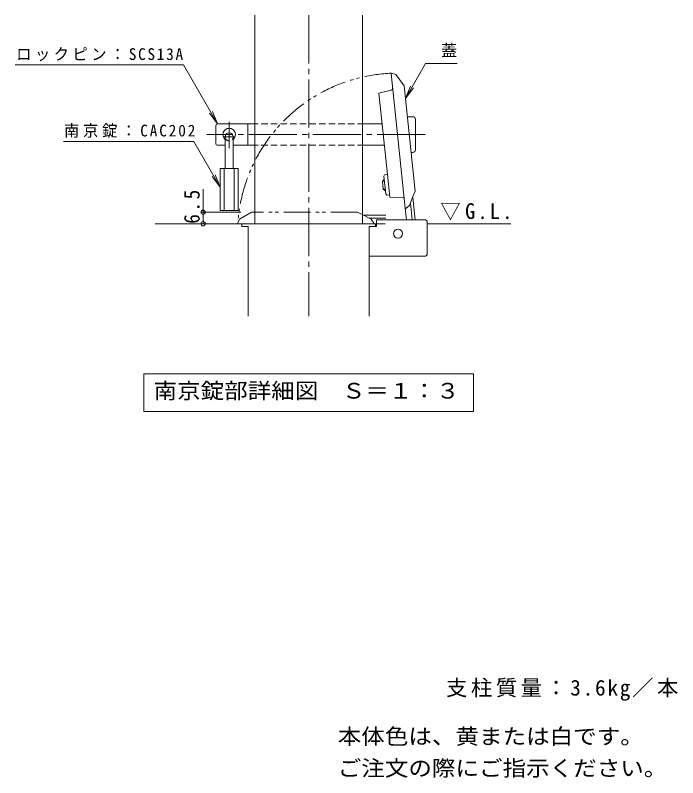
# Model space of a CAD drawing. Units: millimetres on the paper, enlarged 10 times, with parts at other scales. Extents: x -1695 to 1828, y -1371 to 895.
# Drawn here: x 590 to 1828, y -1112 to 313 of the extents above; entities that cross this region are included whole.
import ezdxf
from ezdxf.enums import TextEntityAlignment as Align

# ---------------------------------------------------------------- set-up
doc = ezdxf.new("R2010")
doc.units = ezdxf.units.MM
doc.header["$LTSCALE"] = 10
doc.header["$PDMODE"] = 32
doc.header["$PDSIZE"] = 8
for name, pattern in [('CHAIN1', [8, 5, -1, 1, -1]), ('CHAIN2', [12, 9, -1, 1, -1]), ('DASHED1', [1.8, 1.2, -0.6]), ('DOUBLE_CHAIN1', [8.8, 5, -1, 0.6, -0.6, 0.6, -1])]:
    doc.linetypes.add(name, pattern=pattern)
for name, color, linetype, lineweight in [('C-5', 7, 'Continuous', 9), ('D-0', 4, 'Continuous', 9), ('D-1', 3, 'Continuous', 9), ('D-2', 3, 'Continuous', 9), ('D-3', 4, 'Continuous', 9), ('D-4', 7, 'Continuous', 9), ('D-5', 7, 'Continuous', 9), ('D-6', 2, 'Continuous', 9), ('D-9', 7, 'Continuous', 9), ('D-B', 2, 'Continuous', 9), ('D-E', 4, 'Continuous', 9)]:
    doc.layers.add(name, color=color, linetype=linetype, lineweight=lineweight)
doc.styles.add('ＭＳ ゴシック', font='')
doc.styles.get('ＭＳ ゴシック').set_extended_font_data('MS Gothic')

msp = doc.modelspace()

# ---------------------------------------------------------------- linework, layer by layer
at = {"layer": 'D-0', "color": 7, "linetype": 'CHAIN2'}
for p, q in [((1138.35, 313.16), (1138.35, -249.1)), ((1356.35, 90.14), (947.97, 90.14))]:
    msp.add_line(p, q, dxfattribs=at)
at = {"layer": 'D-0'}
for p, q in [((1318.78, -47.21), (1292.36, 204.12)), ((1293.2, 204.83), (1301.15, 202.67)), ((1301.15, 202.67), (1316.52, 181.51)), ((1292.69, 173.09), (1269.38, 167.65)), ((1337.23, -15.51), (1316.52, 181.51)), ((1313.76, -27.41), (1289.83, -26.94)), ((1337.23, -15.51), (1333.28, -25.78))]:
    msp.add_line(p, q, dxfattribs=at)
at = {"layer": 'D-0', "linetype": 'DOUBLE_CHAIN1'}
for p, q in [((1009.02, -67.93), (1031.67, -54.86)), ((1229.77, -54.86), (1031.67, -54.86)), ((1229.77, -54.86), (1239.57, -59.86)), ((1006.04, -75.62), (1009.02, -67.93)), ((1259.37, -76.52), (1006.66, -76.52))]:
    msp.add_line(p, q, dxfattribs=at)
at = {"layer": 'D-0'}
msp.add_lwpolyline([(1269.38, 167.65), (1285.35, 15.68), (1285.37, 15.49)], dxfattribs=at)
at = {"layer": 'D-0', "linetype": 'DOUBLE_CHAIN1'}
for centre, radius, start, end in [((1305.35, -94.86), 299.93, 92.39874, 176.32186), ((1006.66, -75.86), 0.667, 158.79398, 270), ((1259.37, -75.86), 0.667, 270, 21.20602)]:
    msp.add_arc(centre, radius, start, end, dxfattribs=at)
at = {"layer": 'D-0'}
for centre, radius, start, end in [((1293.03, 204.19), 0.667, 74.79398, 186), ((1291.93, 176.34), 3.33, 283.12502, 6), ((1313.7, -30.74), 3.33, 6, 88.87498), ((1319.44, -47.14), 0.667, 186, 297.20602)]:
    msp.add_arc(centre, radius, start, end, dxfattribs=at)
at = {"layer": 'D-1', "color": 4}
for p, q in [((1285.37, 15.49), (1289.83, -26.94)), ((1333.28, -25.78), (1326.91, -42.37)), ((1326.91, -42.37), (1319.75, -47.73))]:
    msp.add_line(p, q, dxfattribs=at)
at = {"layer": 'D-1', "color": 4, "linetype": 'DOUBLE_CHAIN1'}
for p, q in [((1239.57, -59.86), (1255.41, -67.93)), ((1255.41, -67.93), (1259.99, -75.62))]:
    msp.add_line(p, q, dxfattribs=at)
at = {"layer": 'D-1'}
for p, q in [((1265.02, -81.52), (1265.02, -68.86)), ((1355.02, -68.86), (1265.02, -68.86)), ((1251.68, -81.52), (1265.02, -81.52)), ((1360.02, -132.19), (1360.02, -73.86)), ((1355.02, -137.19), (1251.68, -137.19))]:
    msp.add_line(p, q, dxfattribs=at)
at = {"layer": 'D-1', "color": 2}
for p, q in [((1013.35, -76.52), (1263.35, -76.52)), ((1025.02, -81.52), (1025.02, -249.1)), ((1251.68, -81.52), (1263.35, -81.52)), ((1251.68, -81.52), (1251.68, -249.1)), ((1263.35, -76.52), (1263.35, -81.52))]:
    msp.add_line(p, q, dxfattribs=at)
msp.add_lwpolyline([(1013.35, -76.52), (1013.35, -81.52), (1025.02, -81.52)], dxfattribs=at)
at = {"layer": 'D-1'}
for centre, start, end in [((1355.02, -73.86), 0, 90), ((1355.02, -132.19), 270, 0)]:
    msp.add_arc(centre, 5, start, end, dxfattribs=at)
at = {"layer": 'D-2'}
for p, q in [((1037.52, -76.52), (1037.52, 313.16)), ((1239.18, -76.52), (1239.18, 313.16))]:
    msp.add_line(p, q, dxfattribs=at)
at = {"layer": 'D-3'}
for p, q in [((1332.97, 123.48), (1322.68, 123.48)), ((1337.97, 118.48), (1337.97, 61.81)), ((964.64, 73.48), (964.64, 106.81)), ((967.97, 110.14), (1037.52, 110.14)), ((1024.64, 110.14), (1024.64, 70.14)), ((1239.18, 110.14), (1275.43, 110.14)), ((967.97, 70.14), (982.14, 70.14)), ((1037.52, 70.14), (997.14, 70.14)), ((1239.18, 70.14), (1279.63, 70.14)), ((1332.97, 56.81), (1329.68, 56.81))]:
    msp.add_line(p, q, dxfattribs=at)
at = {"layer": 'D-3', "color": 6, "linetype": 'CHAIN1'}
for p, q in [((989.64, 113.77), (989.64, 65.04)), ((999.24, 85.98), (979.75, 85.98))]:
    msp.add_line(p, q, dxfattribs=at)
at = {"layer": 'D-3', "linetype": 'DASHED1'}
for p, q in [((1241.69, 110.14), (1037.52, 110.14)), ((1241.69, 70.14), (1037.52, 70.14))]:
    msp.add_line(p, q, dxfattribs=at)
at = {"layer": 'D-3', "color": 6}
for p, q in [((982.14, 85.98), (982.14, 26.81)), ((997.14, 85.98), (997.14, 26.81)), ((972.97, 26.81), (972.97, -51.52)), ((1006.31, 26.81), (972.97, 26.81)), ((980.47, 26.81), (980.47, -51.52)), ((998.81, 26.81), (998.81, -51.52)), ((1006.31, 26.81), (1006.31, -51.52)), ((1006.31, -51.52), (972.97, -51.52))]:
    msp.add_line(p, q, dxfattribs=at)
at = {"layer": 'D-3'}
for centre, radius, start, end in [((1332.97, 118.48), 5, 0, 90), ((967.97, 106.81), 3.33, 90, 180), ((989.64, 90.14), 11.67, 310.00481, 229.99519), ((967.97, 73.48), 3.33, 180, 270), ((1332.97, 61.81), 5, 270, 0)]:
    msp.add_arc(centre, radius, start, end, dxfattribs=at)
at = {"layer": 'D-3', "color": 6}
msp.add_arc((989.64, 85.98), 7.5, 0, 180, dxfattribs=at)
at = {"layer": 'D-3', "color": 6, "linetype": 'DASHED1'}
msp.add_arc((989.64, 85.98), 7.5, 180, 0, dxfattribs=at)
at = {"layer": 'D-4'}
for p, q in [((940.99, -12.09), (940.99, -76.52)), ((937.99, -54.86), (1011.67, -54.86))]:
    msp.add_line(p, q, dxfattribs=at)
for p in [(940.99, -54.86), (940.99, -76.52)]:
    msp.add_point(p, dxfattribs=at)
at = {"layer": 'D-5'}
for p, q in [((904.2, 220.6), (589.83, 220.6)), ((967.97, 110.14), (904.2, 220.6)), ((1319.08, 157.71), (1356.91, 223.24)), ((1356.91, 223.24), (1415.71, 223.24)), ((1319.08, 157.71), (1328.64, 180.81)), ((1319.08, 157.71), (1334.3, 177.55)), ((967.97, 110.14), (952.75, 129.98)), ((967.97, 110.14), (958.41, 133.24)), ((972.97, -8.22), (963.41, 14.88)), ((972.97, -8.22), (957.76, 11.61)), ((830.35, -357.02), (1446.35, -357.02)), ((830.35, -357.02), (830.35, -427.02)), ((1446.35, -357.02), (1446.35, -427.02)), ((830.35, -427.02), (1446.35, -427.02))]:
    msp.add_line(p, q, dxfattribs=at)
msp.add_lwpolyline([(972.97, -8.22), (923.48, 77.4), (679.88, 77.4)], dxfattribs=at)
at = {"layer": 'D-6'}
for p, q in [((1278.38, 5.54), (1276, 2.61)), ((1276, 2.61), (1279.98, 3.03)), ((1277.54, -11.98), (1276, 2.61)), ((1278.38, 5.54), (1279.7, 5.68)), ((1277.54, -11.98), (1281.51, -11.56)), ((1280.47, -14.35), (1277.54, -11.98)), ((1280.47, -14.35), (1281.79, -14.21)), ((1337.14, -68.86), (1332.76, -27.15))]:
    msp.add_line(p, q, dxfattribs=at)
at = {"layer": 'D-6', "linetype": 'DOUBLE_CHAIN1'}
msp.add_line((1282.82, -60.52), (1240.88, -60.52), dxfattribs=at)
at = {"layer": 'D-6', "color": 6}
for p, q in [((1013.35, -76.52), (851.47, -76.52)), ((1360.02, -76.52), (1516.38, -76.52))]:
    msp.add_line(p, q, dxfattribs=at)
at = {"layer": 'D-9'}
for p, q in [((1331.78, -68.86), (1328.55, -38.11)), ((1321.05, -68.86), (1318.78, -47.21))]:
    msp.add_line(p, q, dxfattribs=at)
at = {"layer": 'D-9', "linetype": 'DOUBLE_CHAIN1'}
for p, q in [((1282.26, -65.86), (1251.34, -65.86)), ((1281.14, -76.52), (1259.37, -76.52))]:
    msp.add_line(p, q, dxfattribs=at)
at = {"layer": 'D-B'}
for p, q in [((1279.01, 12.31), (1280.18, 14.95)), ((1280.18, 14.95), (1285.37, 15.49)), ((1279.01, 12.31), (1282.49, -20.84)), ((1282.49, -20.84), (1284.19, -23.18)), ((1284.19, -23.18), (1289.38, -22.63))]:
    msp.add_line(p, q, dxfattribs=at)
at = {"layer": 'D-E'}
msp.add_circle((1305.35, -94.86), 8.33, dxfattribs=at)

# ---------------------------------------------------------------- texts
at = {"layer": 'C-5', "color": 2, "style": 'ＭＳ ゴシック', "width": 1.1}
for s, p in [('本体色は、黄または白です。', (1192.64, -1057.84)), ('ご注文の際にご指示ください。', (1192.64, -1117.31))]:
    msp.add_text(s, height=29.33, dxfattribs=at).set_placement(p, align=Align.BOTTOM_LEFT)
at = {"layer": 'C-5', "color": 2, "insert": (1395.14, -967.84), "char_height": 29.33, "attachment_point": 7, "style": 'ＭＳ ゴシック'}
msp.add_mtext('\\T1.16;支柱質量：3.6kg／本', dxfattribs=at)
at = {"layer": 'D-4', "color": 2, "insert": (934.99, -76.52), "char_height": 29.33, "attachment_point": 7, "rotation": 90, "style": 'ＭＳ ゴシック'}
msp.add_mtext('\\T1.27;\\W0.9;6.5', dxfattribs=at)
at = {"layer": 'D-4', "color": 2, "insert": (1384.28, -70.19), "char_height": 29.33, "attachment_point": 7, "style": 'ＭＳ ゴシック'}
msp.add_mtext('\\T1.22;\\W0.95;▽G.L.', dxfattribs=at)
at = {"layer": 'D-5', "style": 'ＭＳ ゴシック'}
msp.add_text('蓋', height=21.99, dxfattribs=at).set_placement((1385.71, 229.9), align=Align.BOTTOM_LEFT)
at = {"layer": 'D-5', "color": 2, "style": 'ＭＳ ゴシック', "width": 1.1}
msp.add_text('南京錠部詳細図\u3000Ｓ＝１：３', height=29.33, dxfattribs=at).set_placement((848.35, -412.02), align=Align.BOTTOM_LEFT)
at = {"layer": 'D-5', "char_height": 21.99, "attachment_point": 7, "style": 'ＭＳ ゴシック'}
for s, insert in [('\\T1.23;\\W0.95;ロックピン：SCS13A', (591.7, 227.27)), ('\\T1.25;\\W0.95;南京錠：CAC202', (680.98, 84.07))]:
    msp.add_mtext(s, dxfattribs=dict(at, insert=insert))

doc.saveas('drawing.dxf')
